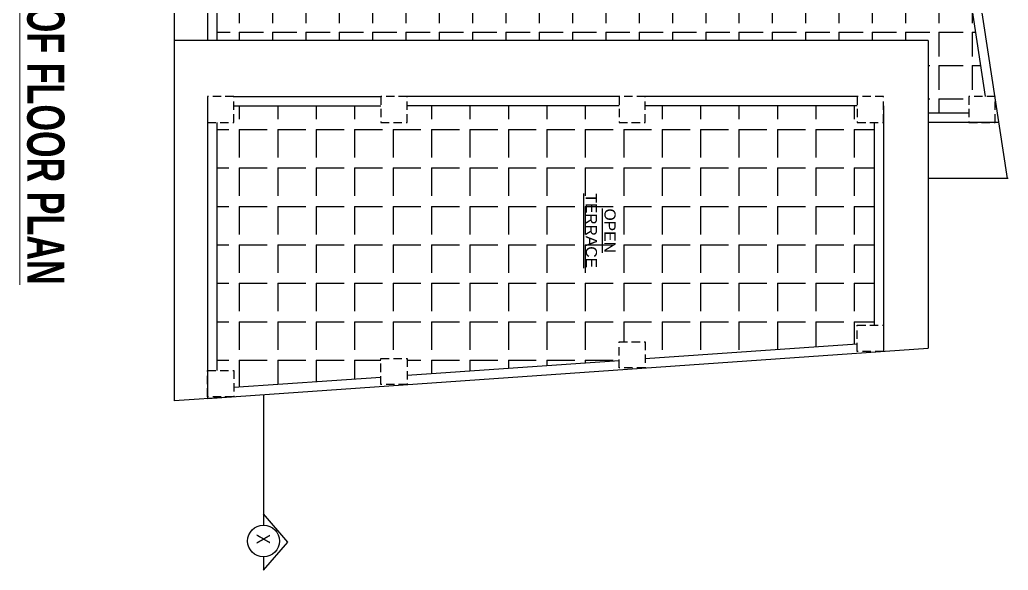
# Model space of a CAD drawing. Header units: inches. Extents: x -5096374 to -5070857, y -3259973 to -3243900.
# Drawn here: x -5080501 to -5079971, y -3257403 to -3257108 of the extents above; entities that cross this region are included whole.
import ezdxf

# ---------------------------------------------------------------- set-up
doc = ezdxf.new("R2010")
doc.units = ezdxf.units.IN
doc.header["$LTSCALE"] = 2
doc.header["$MEASUREMENT"] = 0
doc.linetypes.add('HIDDEN', pattern=[0.375, 0.25, -0.125])
doc.layers.get('0').update_dxf_attribs({"linetype": 'CONTINUOUS'})
doc.layers.add('A-Hatch', color=7, linetype='CONTINUOUS')
doc.layers.add('TEXT', color=181, linetype='CONTINUOUS', lineweight=25)
doc.layers.add('Text-100.w', color=254, linetype='CONTINUOUS', lineweight=9)
doc.styles.add('ARAIL', font='ARIALN.TTF')
doc.styles.add('Arial', font='arial.ttf', dxfattribs={"width": 0.8, "height": 12})
doc.styles.add('arial.', font='arial.ttf')

msp = doc.modelspace()

# ---------------------------------------------------------------- hatches: boundary and pattern name
at = {"layer": 'A-Hatch', "ltscale": 0.5}
h = msp.add_hatch(dxfattribs=at)
h.set_pattern_fill('ANGLE', color=256, scale=65, angle=-90)
h.set_pattern_definition([(270, (-1821592.401, -8346591.497), (17.875, -3e-15), [13, -4.875]), (360, (-1821592.401, -8346591.497), (4e-15, 17.875), [13, -4.875])])
h.paths.add_polyline_path([(-5080293.63, -3257033.68), (-5080307.63, -3257033.68), (-5080307.63, -3257024.68), (-5080386.63, -3257024.68), (-5080386.63, -3257033.68), (-5080395.63, -3257033.68), (-5080395.63, -3257118.68), (-5080014.03, -3257118.68), (-5080014.03, -3257157.68), (-5079992.1, -3257157.68), (-5079992.1, -3257148.68), (-5079983.16, -3257148.68), (-5080000.78, -3257033.68), (-5080011.87, -3257033.68), (-5080011.87, -3257024.68), (-5080165.87, -3257024.68), (-5080165.87, -3257033.68), (-5080179.87, -3257033.68), (-5080179.87, -3257024.68), (-5080293.63, -3257024.68)])
h.paths.add_polyline_path([(-5080200.53, -3257054.62), (-5080200.53, -3257097.67), (-5080178.06, -3257097.67), (-5080178.06, -3257054.62)], flags=24)
h = msp.add_hatch(dxfattribs=at)
h.set_pattern_fill('ANGLE', color=256, scale=75, angle=-90)
h.set_pattern_definition([(270, (-1821592.401, -8346591.497), (20.625, -4e-15), [15, -5.625]), (360, (-1821592.401, -8346591.497), (5e-15, 20.625), [15, -5.625])])
h.paths.add_polyline_path([(-5080179.87, -3257290.4), (-5080179.87, -3257280.43), (-5080165.87, -3257280.43), (-5080165.87, -3257289.42), (-5080052.03, -3257281.49), (-5080052.03, -3257271.52), (-5080043.03, -3257271.52), (-5080043.03, -3257162.68), (-5080052.03, -3257162.68), (-5080052.03, -3257153.68), (-5080165.87, -3257153.68), (-5080165.87, -3257162.68), (-5080179.87, -3257162.68), (-5080179.87, -3257153.68), (-5080293.63, -3257153.68), (-5080293.63, -3257162.68), (-5080307.63, -3257162.68), (-5080307.63, -3257153.68), (-5080386.63, -3257153.68), (-5080386.63, -3257162.68), (-5080395.63, -3257162.68), (-5080395.63, -3257295.83), (-5080386.63, -3257295.83), (-5080386.63, -3257304.81), (-5080307.63, -3257299.31), (-5080307.63, -3257289.34), (-5080293.63, -3257289.34), (-5080293.63, -3257298.33)])
h.paths.add_polyline_path([(-5080200.53, -3257199.37), (-5080200.53, -3257242.42), (-5080178.06, -3257242.42), (-5080178.06, -3257199.37)], flags=24)

# ---------------------------------------------------------------- linework, layer by layer
at = {"ltscale": 0.5}
for p, q in [((-5080418.63, -3257001.68), (-5080418.63, -3257312.06)), ((-5080400.63, -3257019.68), (-5080400.63, -3257118.68)), ((-5079971.35, -3257192.68), (-5079997.87, -3257019.68)), ((-5080395.63, -3257033.68), (-5080395.63, -3257118.68)), ((-5079983.16, -3257148.68), (-5080000.78, -3257033.68)), ((-5080014.03, -3257118.68), (-5080418.63, -3257118.68)), ((-5080014.03, -3257118.68), (-5080014.03, -3257283.85)), ((-5080400.63, -3257148.68), (-5080400.63, -3257310.8)), ((-5080386.63, -3257148.68), (-5080307.63, -3257148.68)), ((-5080179.87, -3257148.68), (-5080293.63, -3257148.68)), ((-5080052.03, -3257148.68), (-5080165.87, -3257148.68)), ((-5080386.63, -3257153.68), (-5080307.63, -3257153.68)), ((-5080179.87, -3257153.68), (-5080293.63, -3257153.68)), ((-5080052.03, -3257153.68), (-5080165.87, -3257153.68)), ((-5080038.03, -3257153.68), (-5080038.03, -3257162.68)), ((-5079992.1, -3257157.68), (-5080014.03, -3257157.68)), ((-5080395.63, -3257162.68), (-5080395.63, -3257295.83)), ((-5080043.03, -3257162.68), (-5080043.03, -3257271.52)), ((-5080038.03, -3257162.68), (-5080038.03, -3257285.52)), ((-5079975.95, -3257162.68), (-5080014.03, -3257162.68)), ((-5079971.05, -3257192.68), (-5080014.03, -3257192.68)), ((-5080165.87, -3257289.42), (-5080052.03, -3257281.49)), ((-5080400.63, -3257310.8), (-5080014.03, -3257283.85)), ((-5080293.63, -3257298.33), (-5080179.87, -3257290.4)), ((-5080386.63, -3257304.81), (-5080307.63, -3257299.31)), ((-5080386.63, -3257309.83), (-5080418.63, -3257312.06))]:
    msp.add_line(p, q, dxfattribs=at)
at = {"linetype": 'HIDDEN', "ltscale": 9}
for points in [[(-5080386.63, -3257162.68), (-5080386.63, -3257148.68), (-5080400.63, -3257148.68), (-5080400.63, -3257162.68)], [(-5080293.63, -3257162.68), (-5080293.63, -3257148.68), (-5080307.63, -3257148.68), (-5080307.63, -3257162.68)], [(-5080165.87, -3257162.68), (-5080165.87, -3257148.68), (-5080179.87, -3257148.68), (-5080179.87, -3257162.68)], [(-5080038.03, -3257162.68), (-5080038.03, -3257148.68), (-5080052.03, -3257148.68), (-5080052.03, -3257162.68)], [(-5079978.1, -3257162.68), (-5079978.1, -3257148.68), (-5079992.1, -3257148.68), (-5079992.1, -3257162.68)], [(-5080038.03, -3257271.52), (-5080038.03, -3257285.52), (-5080052.03, -3257285.52), (-5080052.03, -3257271.52)], [(-5080165.87, -3257280.43), (-5080165.87, -3257294.43), (-5080179.87, -3257294.43), (-5080179.87, -3257280.43)], [(-5080293.63, -3257289.34), (-5080293.63, -3257303.34), (-5080307.63, -3257303.34), (-5080307.63, -3257289.34)], [(-5080386.63, -3257295.83), (-5080386.63, -3257309.83), (-5080400.63, -3257309.83), (-5080400.63, -3257295.83)]]:
    msp.add_lwpolyline(points, close=True, dxfattribs=at)
at = {"layer": 'TEXT'}
for points in [[(-5080370.63, -3257308.71), (-5080370.63, -3257378.74)], [(-5080370.63, -3257395.81), (-5080370.63, -3257402.95), (-5080357.55, -3257387.81), (-5080370.63, -3257372.67)]]:
    msp.add_lwpolyline(points, dxfattribs=at)
msp.add_circle((-5080370.63, -3257387.27), 8.53, dxfattribs=at)

# ---------------------------------------------------------------- texts
at = {"layer": 'TEXT', "lineweight": -2, "insert": (-5080189.74, -3257220.77), "char_height": 6, "width": 127.5059, "attachment_point": 5, "rotation": 270, "style": 'arial.'}
msp.add_mtext('{\\LOPEN\\PTERRACE}', dxfattribs=at)
at = {"layer": 'TEXT', "insert": (-5080367.13, -3257383.44), "char_height": 7.2, "attachment_point": 1, "rotation": 270, "style": 'ARAIL'}
msp.add_mtext_dynamic_manual_height_columns('X', width=125.4648, gutter_width=90, heights=[0], dxfattribs=at)
at = {"layer": 'Text-100.w', "insert": (-5080477.42, -3257158.6), "char_height": 20, "width": 569.1024, "attachment_point": 2, "rotation": 270, "style": 'Arial'}
msp.add_mtext('\\A1;{\\fArial Narrow|b1|i0|c0|p34;\\L ROOF FLOOR PLAN}', dxfattribs=at)

doc.saveas('drawing.dxf')
